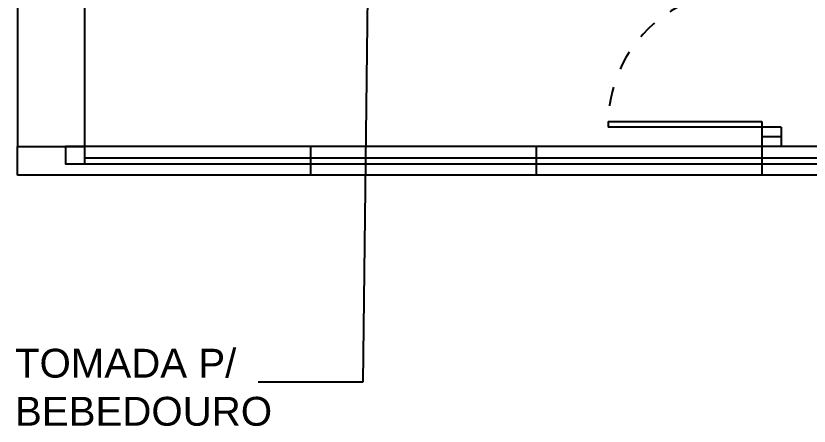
# Model space of a CAD drawing. Header units: millimetres. Extents: x 7034 to 7235, y -465 to -380.
# Drawn here: x 7107.31 to 7111.44, y -414.167 to -412.035 of the extents above; entities that cross this region are included whole.
import ezdxf

# ---------------------------------------------------------------- set-up
doc = ezdxf.new("R2010")
doc.units = ezdxf.units.MM
doc.header["$LTSCALE"] = 0.005
doc.linetypes.add('CONTINUO', pattern=[0])
doc.linetypes.add('DASHED', pattern=[19.05, 12.7, -6.35])
doc.layers.get('0').update_dxf_attribs({"linetype": 'CONTINUO'})
for name, color, linetype in [('0-COTAS', 12, 'Continuous'), ('ARQ-PEITORIAL', 4, 'Continuous'), ('ARQ-TEXTO', 3, 'Continuous'), ('ARQ_ALVENARIA', 6, 'Continuous'), ('ARQ_ESQUADRIA', 5, 'Continuous'), ('ARQ_JANELAALTA', 150, 'DASHED'), ('ARQ_TXT_AMBIENTE', 3, 'Continuous'), ('JANELA', 10, 'Continuous')]:
    doc.layers.add(name, color=color, linetype=linetype)
doc.styles.add('50', font='ARIALN.TTF', dxfattribs={"height": 0.1})
doc.styles.get("Standard").update_dxf_attribs({"font": 'arial.ttf'})
doc.dimstyles.new('50', dxfattribs={"dimscale": 0, "dimtxt": 0.1, "dimasz": 0.025, "dimexe": 0.05, "dimexo": 0.05, "dimgap": 0.01, "dimtad": 1, "dimdec": 0, "dimlfac": 100, "dimzin": 0, "dimdsep": 46, "dimtxsty": '50', "dimblk": 'DOT', "dimcen": 0.02, "dimclrd": 1, "dimclre": 1, "dimclrt": 7, "dimadec": 0, "dimazin": 0, "dimtfac": 1, "dimtdec": 0, "dimtofl": 0, "dimtmove": 2, "dimatfit": 2, "dimldrblk": 'DOT', "dimfxl": 0.05, "dimtolj": 1, "dimtzin": 0, "dimlwd": -1, "dimarcsym": 0})

# ---------------------------------------------------------------- blocks, each defined once
blk = doc.blocks.new('_DOT')
at = {"color": 0, "linetype": 'ByBlock'}
blk.add_line((-0.5, 0), (-1, 0), dxfattribs=at)
at = {"color": 0, "linetype": 'ByBlock', "const_width": 0.5}
blk.add_lwpolyline([(-0.25, 0, 1), (0.25, 0, 1)], format="xyb", close=True, dxfattribs=at)
blk = doc.blocks.new('DOT')
at = {"layer": 'ARQ-TEXTO', "color": 0, "linetype": 'ByBlock'}
blk.add_line((-0.5, 0), (-1, 0), dxfattribs=at)
at = {"layer": 'ARQ-TEXTO', "color": 0, "linetype": 'ByBlock', "const_width": 0.5}
blk.add_lwpolyline([(-0.25, 0, 1), (0.25, 0, 1)], format="xyb", close=True, dxfattribs=at)

msp = doc.modelspace()

# ---------------------------------------------------------------- linework, layer by layer
at = {"layer": 'ARQ-PEITORIAL'}
for p, q in [((7111.294, -412.6632), (7111.194, -412.6632)), ((7111.194, -412.6632), (7111.194, -412.7132)), ((7111.294, -412.6632), (7111.294, -412.7132))]:
    msp.add_line(p, q, dxfattribs=at)
at = {"layer": 'ARQ_ALVENARIA'}
msp.add_lwpolyline([(7107.369, -411.8232), (7107.319, -411.8232), (7107.319, -412.7132), (7107.669, -412.7132), (7107.669, -411.8232), (7107.669, -410.9532)], dxfattribs=at)
at = {"layer": 'ARQ_ESQUADRIA'}
for p, q in [((7110.394, -412.5832), (7110.394, -412.6132)), ((7110.394, -412.5832), (7111.194, -412.5832)), ((7111.194, -412.5832), (7111.194, -412.6132)), ((7111.194, -412.6132), (7110.394, -412.6132)), ((7111.294, -412.6132), (7111.194, -412.6132)), ((7111.194, -412.6132), (7111.194, -412.6632)), ((7111.294, -412.6132), (7111.294, -412.6632)), ((7108.844, -412.7132), (7108.844, -412.8632)), ((7110.019, -412.7132), (7110.019, -412.8632)), ((7111.194, -412.7132), (7111.194, -412.8632)), ((7107.669, -412.7732), (7112.494, -412.7732)), ((7107.669, -412.8032), (7112.494, -412.8032))]:
    msp.add_line(p, q, dxfattribs=at)
msp.add_lwpolyline([(7107.569, -412.7132), (7107.569, -412.8032), (7107.669, -412.8032), (7107.669, -412.7132)], close=True, dxfattribs=at)
at = {"layer": 'ARQ_JANELAALTA'}
msp.add_arc((7111.0871, -412.5982), 0.6933, 81.1321, 181.2398, dxfattribs=at)
at = {"layer": 'JANELA'}
for p, q in [((7107.319, -412.8632), (7107.319, -412.7132)), ((7112.369, -412.7132), (7107.669, -412.7132)), ((7121.369, -412.8632), (7107.319, -412.8632))]:
    msp.add_line(p, q, dxfattribs=at)

# ---------------------------------------------------------------- texts
at = {"layer": 'ARQ_TXT_AMBIENTE', "insert": (7107.3055, -413.7652), "char_height": 0.15, "attachment_point": 1}
msp.add_mtext_dynamic_manual_height_columns('TOMADA P/ BEBEDOURO', width=1.611034, gutter_width=0, heights=[0.4987], dxfattribs=at)

# ---------------------------------------------------------------- leaders
at = {"layer": '0-COTAS'}
msp.add_leader([(7109.1533, -410.787), (7109.1171, -413.9395), (7108.5709, -413.9395)], dimstyle='50', override={"dimscale": 1, "dimtad": 0, "dimldrblk": 'DOT'}, dxfattribs=at)

doc.saveas('drawing.dxf')
